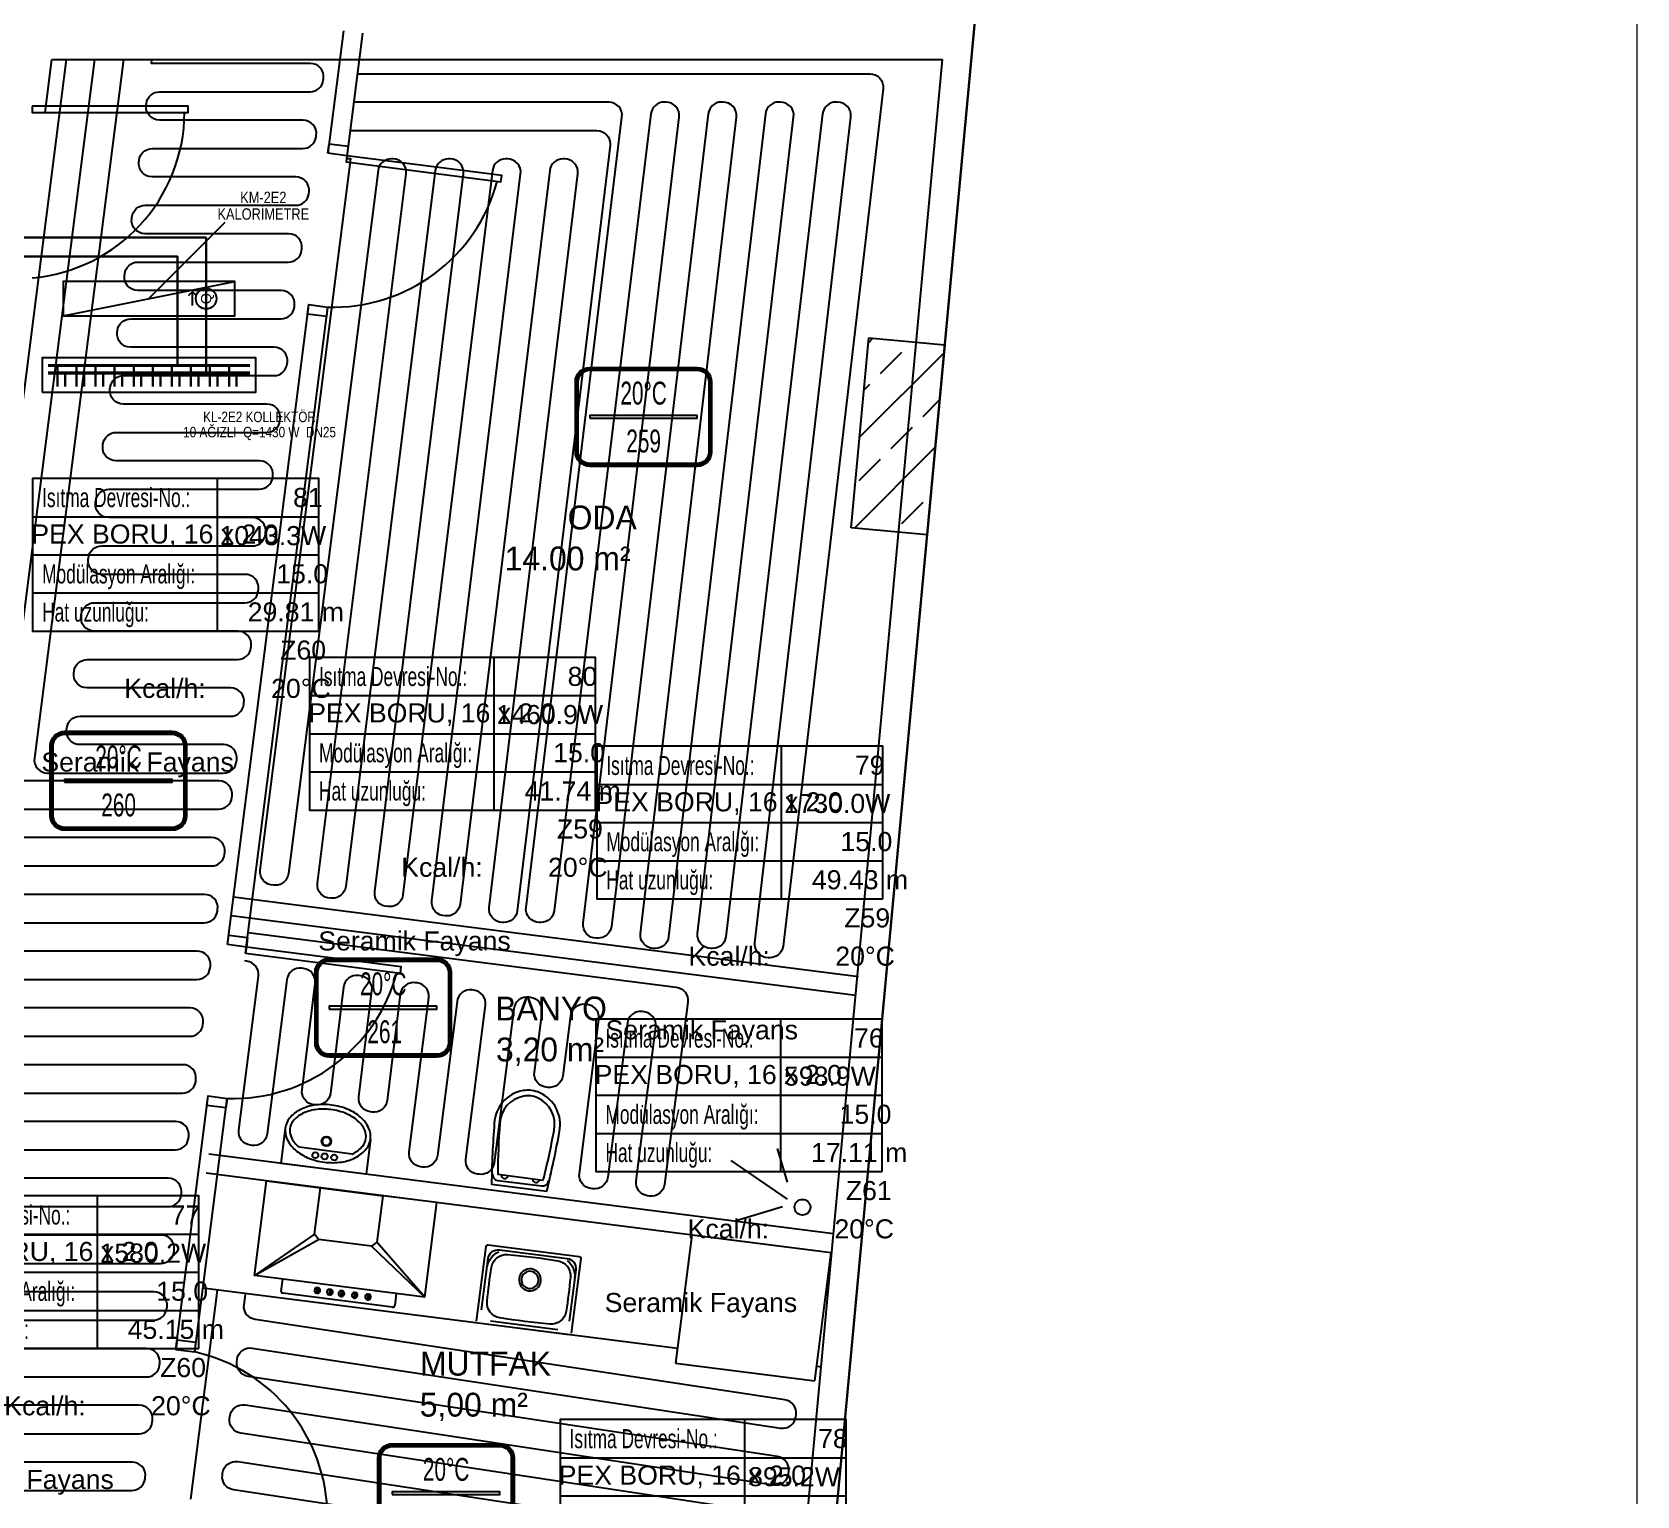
# Model space of a CAD drawing. Header units: centimetres. Extents: x 247996 to 315152, y -468471 to -440326.
# Drawn here: x 288203 to 289044, y -446320 to -445552 of the extents above; entities that cross this region are included whole.
import ezdxf
from ezdxf.enums import TextEntityAlignment as Align

# ---------------------------------------------------------------- set-up
doc = ezdxf.new("R2010")
doc.units = ezdxf.units.CM
doc.linetypes.add('ISITMA DONUS HATTI', pattern=[1.66, 1.57, -0.02, -0.07])
for name, color, linetype, lineweight in [('SCOTT-ANTED', 144, 'CONTINUOUS', 0), ('SCOTT-MTY-ISITMA-DONUS-BORU', 30, 'ISITMA DONUS HATTI', 30), ('SCOTT-MTY-ISITMA-GIDIS-BORU', 10, 'CONTINUOUS', 30)]:
    doc.layers.add(name, color=color, linetype=linetype, lineweight=lineweight)
for name, color, linetype in [('SCOTT-MKDU0', 50, 'CONTINUOUS'), ('SCOTT-MTY-ISIKAYBIMAHAL', 2, 'CONTINUOUS'), ('SCOTT-MTY-KALORIMETRE', 6, 'Continuous'), ('SCOTT-MTY-KOLLETÖR', 7, 'CONTINUOUS'), ('SCOTT-MTY-PEX-BORU', 1, 'CONTINUOUS'), ('SCOTT-MTY-RADYATÖR', 2, 'CONTINUOUS'), ('SCOTT-MTY-SAYAC', 3, 'Continuous'), ('SCOTT-MTY-VANA', 1, 'Continuous')]:
    doc.layers.add(name, color=color, linetype=linetype)
doc.styles.add('MtXpl_Comic_Sans_MS', font='comic.ttf')
doc.styles.add('MTYCAPLT', font='arial.ttf')
doc.styles.add('ROTAS', font='arial.ttf')

# ---------------------------------------------------------------- blocks, each defined once
blk = doc.blocks.new('T-DOLAP')
blk.add_line((-45, -9), (45, 9))
blk.add_lwpolyline([(-45, -9), (45, -9), (45, 9), (-45, 9)], close=True)
blk = doc.blocks.new('T-KALORIMETRE')
for p, q in [((-10, 0), (-6, 0)), ((6, 0), (10, 0))]:
    blk.add_line(p, q)
blk.add_lwpolyline([(-4, 8), (4, 8), (2, 10), (4, 8), (2, 6)])
blk.add_circle((0, 0), 6)
at = {"style": 'ROTAS'}
blk.add_text('Q', height=6, dxfattribs=at).set_placement((0, 0), align=Align.MIDDLE_CENTER)
blk = doc.blocks.new('MTY-RADYATOR MAHAL0')
at = {"layer": 'SCOTT-MTY-ISIKAYBIMAHAL', "color": 2}
for points in [[(-35.71, 18.44), (-35.71, -18.44, 0.414214), (-28.21, -25.94), (28.21, -25.94, 0.414214), (35.71, -18.44), (35.71, 18.44, 0.414214), (28.21, 25.94), (-28.21, 25.94, 0.414214)], [(-34.21, 18.44), (-34.21, -18.44, 0.414214), (-28.21, -24.44), (28.21, -24.44, 0.414214), (34.21, -18.44), (34.21, 18.44, 0.414214), (28.21, 24.44), (-28.21, 24.44, 0.414214)]]:
    blk.add_lwpolyline(points, format="xyb", close=True, dxfattribs=at)
at = {"layer": 'SCOTT-MTY-ISIKAYBIMAHAL', "color": 4}
for points in [[(-35.21, 18.44), (-35.21, -18.44, 0.414214), (-28.21, -25.44), (28.21, -25.44, 0.414214), (35.21, -18.44), (35.21, 18.44, 0.414214), (28.21, 25.44), (-28.21, 25.44, 0.414214)], [(-34.71, 18.44), (-34.71, -18.44, 0.414214), (-28.21, -24.94), (28.21, -24.94, 0.414214), (34.71, -18.44), (34.71, 18.44, 0.414214), (28.21, 24.94), (-28.21, 24.94, 0.414214)]]:
    blk.add_lwpolyline(points, format="xyb", close=True, dxfattribs=at)
at = {"layer": 'SCOTT-MTY-ISIKAYBIMAHAL', "color": 2}
blk.add_lwpolyline([(-28.21, 0.75), (28.21, 0.75), (28.21, -0.75), (-28.21, -0.75)], close=True, dxfattribs=at)
at = {"layer": 'SCOTT-MTY-ISIKAYBIMAHAL', "color": 1, "style": 'MTYCAPLT', "width": 0.65}
for tag, p in [('MAHAL_001', (-14.86, 29.85)), ('NO_001', (-8.34, 6.72))]:
    blk.add_attdef(tag, p, '', height=12, rotation=359.99998, dxfattribs=at)
at = {"layer": 'SCOTT-MTY-ISIKAYBIMAHAL', "color": 4, "style": 'MTYCAPLT', "width": 0.65}
for tag, p in [('DERECE_001', (-22.83, -18.47)), ('ISIKAYBI_001', (-22.73, -41.1))]:
    blk.add_attdef(tag, p, '', height=12, rotation=359.99998, dxfattribs=at)
blk.add_attdef('ALAN', text='', height=12, rotation=359.99998, dxfattribs=at).set_placement((0, -50), align=Align.MIDDLE_CENTER)
blk = doc.blocks.new('MTY-ETIKET')
at = {"layer": 'SCOTT-MTY-RADYATÖR'}
for p, q in [((2.687, 0), (2.687, 8)), ((-7, 6), (8, 6)), ((-7, 4), (8, 4)), ((-7, 2), (8, 2))]:
    blk.add_line(p, q, dxfattribs=at)
blk.add_lwpolyline([(8, 0), (8, 8), (-7, 8), (-7, 0)], close=True, dxfattribs=at)
at = {"layer": 'SCOTT-MTY-RADYATÖR', "style": 'MTYCAPLT', "width": 0.65}
for s, p in [('Isıtma Devresi-No.:', (-6.5, 7)), ('Modülasyon Aralığı:', (-6.5, 3)), ('Hat uzunluğu:', (-6.5, 1))]:
    blk.add_text(s, height=1, rotation=359.99998, dxfattribs=at).set_placement(p, align=Align.MIDDLE_LEFT)
for tag, p in [('NO1_001', (5.8, 6.5)), ('AR_001', (6.25, 2.5)), ('UZ_001', (6.312, 0.509))]:
    blk.add_attdef(tag, p, '', height=1, rotation=359.99998, dxfattribs=at)
at = {"layer": 'SCOTT-MTY-RADYATÖR', "color": 2, "style": 'MTYCAPLT', "width": 0.65}
for tag, p in [('BORU_001', (-7.069, 4.59)), ('YER_001', (2.898, 4.5))]:
    blk.add_attdef(tag, p, '', height=1, dxfattribs=at)

msp = doc.modelspace()

# ---------------------------------------------------------------- linework, layer by layer
at = {"layer": 'SCOTT-ANTED'}
msp.add_line((289044.17, -440326.55), (289044.17, -447826.55), dxfattribs=at)
at = {"layer": 'SCOTT-MKDU0', "color": 8, "ltscale": 0.03}
for p, q in [((288531.62, -447327.49), (288918.86, -443160.12)), ((288918.86, -443160.12), (288531.62, -447327.49)), ((288358.04, -445615.83), (288366.21, -445551.67)), ((288367.54, -445620.38), (288376.13, -445552.93)), ((288209.54, -445594.49), (288213.09, -445566.67)), ((288213.09, -445566.67), (288680.17, -445566.67)), ((288516.98, -447322.93), (288680.17, -445566.67)), ((288305.18, -446030.62), (288347.92, -445695.19)), ((288314.68, -446035.17), (288357.85, -445696.43)), ((288632.26, -445812.12), (288641.51, -445712.55)), ((288636.75, -445764.53), (288681.11, -445720.17)), ((288641.42, -445714.96), (288643.63, -445712.75)), ((288641.51, -445712.55), (288681.34, -445716.25)), ((288647.57, -445731.26), (288658.79, -445720.04)), ((288681.34, -445716.25), (288672.09, -445815.82)), ((288639.09, -445739.74), (288641.96, -445736.88)), ((288670.02, -445753.71), (288678.77, -445744.96)), ((288653.18, -445770.55), (288664.41, -445759.33)), ((288633.91, -445812.27), (288676.43, -445769.75)), ((288636.34, -445787.39), (288647.57, -445776.16)), ((288658.79, -445809.84), (288670.02, -445798.62)), ((288672.09, -445815.82), (288632.26, -445812.12)), ((288635.98, -446047.43), (288308.35, -446005.68)), ((288634.72, -446057.35), (288307.09, -446015.6)), ((288278.13, -446242.85), (288295.06, -446109.97)), ((288288.05, -446244.12), (288304.98, -446111.24)), ((288335.51, -446126.83), (288333.15, -446145.33)), ((288380.17, -446132.52), (288377.82, -446151.02)), ((288622.97, -446182.27), (288295.34, -446140.51)), ((288370.64, -446140.4), (288342.76, -446136.85)), ((288598.87, -446155.09), (288593.57, -446137.44)), ((288377.82, -446151.02), (288333.15, -446145.33)), ((288598.87, -446164.12), (288569.36, -446143.81)), ((288621.71, -446192.19), (288294.08, -446150.43)), ((288319.31, -446204.05), (288325.64, -446154.46)), ((288325.64, -446154.46), (288353.91, -446158.06)), ((288414.91, -446165.83), (288386.64, -446162.23)), ((288408.59, -446215.43), (288414.91, -446165.83)), ((288596.24, -446168.12), (288571.87, -446175.44)), ((288350.81, -446182.36), (288319.31, -446204.05)), ((288548.68, -446182.88), (288540.12, -446250.02)), ((288621.71, -446192.19), (288548.68, -446182.88)), ((288319.31, -446204.05), (288352.97, -446185.16)), ((288380.75, -446188.7), (288408.59, -446215.43)), ((288408.59, -446215.43), (288383.55, -446186.53)), ((288435.83, -446227.98), (288440.81, -446188.87)), ((288441.93, -446188), (288489.54, -446194.07)), ((288447.79, -446190.61), (288483.21, -446195.13)), ((288438.44, -446222.11), (288441.87, -446195.2)), ((288490.41, -446195.19), (288485.42, -446234.3)), ((288613.15, -446259.33), (288621.71, -446192.19)), ((288408.59, -446215.43), (288319.31, -446204.05)), ((288333.38, -446212.2), (288334.18, -446205.95)), ((288487.8, -446201.05), (288484.37, -446227.96)), ((288541.09, -446242.4), (288292.31, -446210.69)), ((288391.78, -446220.65), (288334.25, -446213.32)), ((288351.91, -446212.87), (288351.84, -446213.38)), ((288352.45, -446213.46), (288351.84, -446213.38)), ((288352.23, -446210.32), (288351.91, -446212.87)), ((288352.23, -446210.32), (288352.84, -446210.4)), ((288352.52, -446212.95), (288352.45, -446213.46)), ((288352.84, -446210.4), (288352.52, -446212.95)), ((288358.44, -446213.7), (288358.37, -446214.21)), ((288358.99, -446214.29), (288358.37, -446214.21)), ((288358.76, -446211.15), (288358.44, -446213.7)), ((288358.76, -446211.15), (288359.38, -446211.23)), ((288359.05, -446213.78), (288358.99, -446214.29)), ((288359.38, -446211.23), (288359.05, -446213.78)), ((288364.54, -446214.48), (288364.47, -446214.99)), ((288364.47, -446214.99), (288365.09, -446215.07)), ((288364.86, -446211.93), (288364.54, -446214.48)), ((288364.86, -446211.93), (288365.48, -446212)), ((288365.15, -446214.56), (288365.09, -446215.07)), ((288365.48, -446212), (288365.15, -446214.56)), ((288371.48, -446215.36), (288371.41, -446215.86)), ((288371.41, -446215.87), (288372.03, -446215.95)), ((288371.8, -446212.81), (288371.48, -446215.36)), ((288371.8, -446212.81), (288372.42, -446212.89)), ((288372.09, -446215.44), (288372.03, -446215.95)), ((288372.42, -446212.89), (288372.09, -446215.44)), ((288378.42, -446216.25), (288378.35, -446216.75)), ((288378.35, -446216.76), (288378.96, -446216.84)), ((288378.74, -446213.7), (288378.42, -446216.25)), ((288378.74, -446213.7), (288379.35, -446213.77)), ((288379.03, -446216.33), (288378.96, -446216.84)), ((288379.35, -446213.77), (288379.03, -446216.33)), ((288393.7, -446213.53), (288392.9, -446219.78)), ((288484.31, -446235.16), (288436.69, -446229.09)), ((288478.44, -446232.55), (288443.03, -446228.04)), ((288540.12, -446250.02), (288613.15, -446259.33)), ((288616.63, -446252.03), (288614.12, -446251.71))]:
    msp.add_line(p, q, dxfattribs=at)
for points in [[(288202.74, -445591.17), (288202.74, -445594.49), (288284.61, -445594.49), (288284.61, -445591.17)], [(288367.8, -445617.07), (288367.38, -445620.36), (288448.59, -445630.71), (288449.01, -445627.42)], [(288315.1, -446031.88), (288314.68, -446035.17), (288395.89, -446045.52), (288396.31, -446042.23)]]:
    msp.add_lwpolyline(points, close=True, dxfattribs=at)
for points in [[(288357.88, -445615.81), (288358.51, -445610.85), (288368.43, -445612.11), (288367.8, -445617.07), (288357.88, -445615.81)], [(288347.13, -445700.13), (288347.77, -445695.17), (288357.68, -445696.43), (288357.05, -445701.39), (288347.13, -445700.13)], [(288305.18, -446030.62), (288305.81, -446025.66), (288315.73, -446026.92), (288315.1, -446031.88), (288305.18, -446030.62)], [(288294.43, -446114.93), (288295.06, -446109.97), (288304.98, -446111.24), (288304.35, -446116.2), (288294.43, -446114.93)], [(288278.76, -446237.89), (288278.13, -446242.85), (288288.05, -446244.12), (288288.68, -446239.16), (288278.76, -446237.89)]]:
    msp.add_lwpolyline(points, dxfattribs=at)
for points in [[(288472.6, -446159.89, 0.01664), (288479.22, -446128.64, 0.351622), (288468.93, -446108.26, 0.068714), (288464.62, -446107.1, 0.068714), (288460.15, -446107.14, 0.351622), (288445.08, -446124.29, 0.01664), (288443.65, -446156.2)], [(288470.75, -446154.04, 0.016866), (288476.39, -446128.09, 0.351778), (288467.77, -446110.9, 0.068022), (288464.25, -446109.95, 0.068022), (288460.61, -446109.99, 0.351778), (288447.96, -446124.47, 0.016866), (288446.91, -446151)]]:
    msp.add_lwpolyline(points, format="xyb", close=True, dxfattribs=at)
msp.add_lwpolyline([(288444.06, -446150.76, 0.389191), (288447, -446154.23), (288458.43, -446155.69), (288469.86, -446157.14, 0.389191), (288473.57, -446154.52, 0.389191)], format="xyb", dxfattribs=at)
for centre, radius in [((288357.08, -446133.72), 2.52), ((288357.08, -446133.72), 2.12), ((288351.24, -446140.99), 1.56), ((288356.13, -446141.61), 1.56), ((288361.13, -446142.25), 1.56), ((288606.65, -446168.29, 51), 4.14)]:
    msp.add_circle(centre, radius, dxfattribs=at)
for centre, radius, start, end in [((288195.08, -445593.92), 87.59, 275.01909, 359.63134), ((288360.72, -445607.53), 88.95, 268.0454, 345.06256), ((288308.02, -446022.34), 88.95, 268.0454, 345.06256), ((288354.17, -446138.61), 24.08, 98.25488, 116.57196), ((288355.52, -446147.91), 33.47, 82.73731, 98.25488), ((288355.52, -446147.91), 33.47, 67.21974, 82.73731), ((288345.75, -446128.14), 10.33, 141.0239, 172.73731), ((288351.09, -446132.45), 17.19, 116.57196, 141.0239), ((288345.75, -446128.14), 7.93, 141.0239, 172.73731), ((288351.09, -446132.45), 14.8, 116.57196, 141.0239), ((288354.17, -446138.61), 21.68, 98.25488, 116.57196), ((288355.52, -446147.91), 31.07, 82.73731, 98.25488), ((288355.52, -446147.91), 31.07, 67.21974, 82.73731), ((288359.15, -446139.25), 21.68, 48.90265, 67.21974), ((288359.15, -446139.25), 24.08, 48.90265, 67.21974), ((288363.68, -446134.06), 14.8, 24.45072, 48.90265), ((288363.68, -446134.06), 17.19, 24.45072, 48.90265), ((288345.75, -446128.14), 10.33, 172.73731, 204.45072), ((288352, -446125.3), 17.19, 204.45072, 228.90265), ((288345.75, -446128.14), 7.93, 172.73731, 204.45072), ((288352, -446125.3), 14.8, 204.45072, 231.36057), ((288369.93, -446131.22), 7.93, 321.0239, 352.73731), ((288369.93, -446131.22), 7.93, 352.73731, 24.45072), ((288369.93, -446131.22), 10.33, 321.0239, 352.73731), ((288369.93, -446131.22), 10.33, 352.73731, 24.45072), ((288356.53, -446120.1), 24.08, 228.90265, 247.21974), ((288364.59, -446126.9), 14.8, 294.11405, 321.0239), ((288364.59, -446126.9), 17.19, 296.57196, 321.0239), ((288360.16, -446111.45), 33.47, 247.21974, 262.73731), ((288360.16, -446111.45), 33.47, 262.73731, 278.25488), ((288361.51, -446120.74), 24.08, 278.25488, 296.57196), ((288450.59, -446151.47), 1.78, 172.73731, 352.73731), ((288467.07, -446153.57), 1.78, 172.73731, 352.73731), ((288334.37, -446212.32), 1, 172.73731, 262.73731), ((288352.31, -446211.9), 1.54, 93.31269, 252.19936), ((288352.31, -446211.9), 1.54, 275.36081, 70.11399), ((288358.85, -446212.73), 1.54, 93.31269, 252.19936), ((288358.85, -446212.73), 1.54, 275.36081, 70.11399), ((288364.95, -446213.51), 1.54, 93.31269, 252.19936), ((288364.95, -446213.51), 1.54, 275.36081, 70.11399), ((288371.89, -446214.39), 1.54, 93.31269, 252.19936), ((288371.89, -446214.39), 1.54, 275.36081, 70.11399), ((288378.82, -446215.28), 1.54, 93.31269, 252.19936), ((288378.82, -446215.28), 1.54, 275.36081, 70.11399), ((288391.91, -446219.66), 1, 262.73731, 352.73731), ((288268.69, -446330.93), 88.95, 0.41205, 77.42922)]:
    msp.add_arc(centre, radius, start, end, dxfattribs=at)
at = {"layer": 'SCOTT-MKDU0', "color": 8, "ltscale": 0.03, "extrusion": (0, 0, -1)}
for centre, major_axis, start_param, end_param in [((288441.8, -446188.99), (0.791, 0.612), 3.926991, 5.497787), ((288451.36, -446200.97), (-6.18, 7.99), 5.524757, 6.541187), ((288447.12, -446195.87), (-3.24, 4.19), 5.497787, 7.068583), ((288771.91, -446250.64), (-203.35, 262.75), 5.470817, 5.524757), ((288451.48, -446200.99), (-4.9, 6.33), 5.524757, 7.028844), ((288423.3, -446524.02), (329.58, -42), 4.67265, 4.752129), ((288463.79, -446206.34), (-3.52, 4.55), 3.926991, 10.210176), ((288477.04, -446204.25), (-4.9, 6.33), 0.825137, 2.329224), ((288482.54, -446200.38), (4.19, 3.24), -0.785398, 0.785398), ((288477.16, -446204.25), (7.99, 6.18), -0.258001, 0.758428), ((288489.42, -446195.06), (0.791, 0.612), -0.785398, 0.785398), ((288463.79, -446206.34), (-2.75, 3.56), 3.926991, 10.210176), ((288154.4, -446171.95), (262.75, 203.35), 0.758428, 0.812368), ((288449.27, -446218.34), (6.33, 4.9), 2.395934, 3.900021), ((288474.83, -446221.6), (6.33, 4.9), 0.812368, 2.316455), ((288503.01, -445898.58), (329.58, -42), 1.531058, 1.610536)]:
    msp.add_ellipse(centre, major_axis=major_axis, ratio=1, start_param=start_param, end_param=end_param, dxfattribs=at)
at = {"layer": 'SCOTT-MKDU0', "color": 8, "ltscale": 0.03, "invisible_edges": 1}
for points in [[(288383.55, -446186.53), (288350.81, -446182.36), (288353.91, -446158.06), (288386.64, -446162.23)], [(288350.81, -446182.36), (288383.55, -446186.53), (288380.75, -446188.7), (288352.97, -446185.16)]]:
    msp.add_3dface(points, dxfattribs=at)
at = {"layer": 'SCOTT-MTY-ISITMA-DONUS-BORU'}
for points in [[(287836, -445660), (288294, -445660), (288294, -445683)], [(288294, -445683), (288294, -445701)], [(288294, -445701), (288294, -445731)], [(288220, -445738), (288220, -445731)], [(288230, -445738), (288230, -445731)], [(288240, -445738), (288240, -445731)], [(288250, -445738), (288250, -445731)], [(288260, -445738), (288260, -445731)], [(288270, -445738), (288270, -445731)], [(288280, -445738), (288280, -445731)], [(288290, -445738), (288290, -445731)], [(288300, -445738), (288300, -445731)], [(288310, -445738), (288310, -445731)]]:
    msp.add_lwpolyline(points, dxfattribs=at)
at = {"layer": 'SCOTT-MTY-ISITMA-DONUS-BORU', "const_width": 1.6}
msp.add_lwpolyline([(288211, -445731), (288317, -445731)], dxfattribs=at)
at = {"layer": 'SCOTT-MTY-ISITMA-GIDIS-BORU'}
for points in [[(287821, -445680), (287821, -445670), (288279, -445670), (288279, -445683)], [(288279, -445683), (288279, -445701)], [(288279, -445701), (288279, -445727)], [(288216, -445738), (288216, -445727)], [(288226, -445738), (288226, -445727)], [(288236, -445738), (288236, -445727)], [(288246, -445738), (288246, -445727)], [(288256, -445738), (288256, -445727)], [(288266, -445738), (288266, -445727)], [(288276, -445738), (288276, -445727)], [(288286, -445738), (288286, -445727)], [(288296, -445738), (288296, -445727)], [(288306, -445738), (288306, -445727)]]:
    msp.add_lwpolyline(points, dxfattribs=at)
at = {"layer": 'SCOTT-MTY-ISITMA-GIDIS-BORU', "const_width": 1.6}
msp.add_lwpolyline([(288211, -445727), (288317, -445727)], dxfattribs=at)
at = {"layer": 'SCOTT-MTY-KALORIMETRE'}
msp.add_line((288264, -445692), (288304, -445652), dxfattribs=at)
at = {"layer": 'SCOTT-MTY-KOLLETÖR'}
msp.add_lwpolyline([(288208, -445741), (288320, -445741), (288320, -445723), (288208, -445723)], close=True, dxfattribs=at)
at = {"layer": 'SCOTT-MTY-PEX-BORU'}
for points in [[(288220.59, -445566.67), (288126, -446308.87, 0.451847)], [(288250.59, -445566.67), (288203.93, -445932.81, 0.451847), (288210.87, -445940.69), (288302.97, -445940.69, 0.377556), (288309.92, -445934.58), (288310.03, -445933.7, 0.451847), (288303.08, -445925.81), (288227.77, -445925.81, -0.451847), (288220.82, -445917.93), (288220.94, -445917.05, -0.377556), (288227.88, -445910.93), (288306.76, -445910.93, 0.377556), (288313.71, -445904.82), (288313.82, -445903.94, 0.451847), (288306.88, -445896.05), (288231.56, -445896.05, -0.451847), (288224.62, -445888.17), (288224.73, -445887.29, -0.377556), (288231.67, -445881.18), (288310.56, -445881.18, 0.377556), (288317.5, -445875.06), (288317.61, -445874.18, 0.451847), (288310.67, -445866.3), (288235.35, -445866.3, -0.451847), (288228.41, -445858.41), (288228.52, -445857.53, -0.377556), (288235.46, -445851.42), (288314.35, -445851.42, 0.377556), (288321.29, -445845.3), (288321.4, -445844.42, 0.451847), (288314.46, -445836.54), (288239.15, -445836.54, -0.451847), (288232.2, -445828.65), (288232.31, -445827.77, -0.377556), (288239.26, -445821.66), (288318.14, -445821.66, 0.377556), (288325.09, -445815.54), (288325.2, -445814.66, 0.451847), (288318.25, -445806.78), (288242.94, -445806.78, -0.451847), (288235.99, -445798.89), (288236.11, -445798.01, -0.377556), (288243.05, -445791.9), (288321.93, -445791.9, 0.377556), (288328.88, -445785.78), (288328.99, -445784.9, 0.451847), (288322.05, -445777.02), (288246.73, -445777.02, -0.451847), (288239.79, -445769.13), (288239.9, -445768.25, -0.377556), (288246.84, -445762.14), (288325.73, -445762.14, 0.377556), (288332.67, -445756.02), (288332.78, -445755.14, 0.451847), (288325.84, -445747.26), (288250.52, -445747.26, -0.451847), (288243.58, -445739.37), (288243.69, -445738.49, -0.377556), (288250.64, -445732.38), (288329.52, -445732.38, 0.377556), (288336.46, -445726.26), (288336.58, -445725.38, 0.451847), (288329.63, -445717.5), (288254.32, -445717.5, -0.451847), (288247.37, -445709.61), (288247.48, -445708.73, -0.377556), (288254.43, -445702.62), (288333.31, -445702.62, 0.377556), (288340.26, -445696.5), (288340.37, -445695.62, 0.451847), (288333.42, -445687.74), (288258.11, -445687.74, -0.451847), (288251.16, -445679.85), (288251.28, -445678.98, -0.377556), (288258.22, -445672.86), (288337.1, -445672.86, 0.377556), (288344.05, -445666.75), (288344.16, -445665.87, 0.451847), (288337.22, -445657.98), (288261.9, -445657.98, -0.451847), (288254.96, -445650.1), (288255.07, -445649.22, -0.377556), (288262.01, -445643.1), (288340.9, -445643.1, 0.377556), (288347.84, -445636.99), (288347.95, -445636.11, 0.451847), (288341.01, -445628.22), (288265.69, -445628.22, -0.451847), (288258.75, -445620.34), (288258.86, -445619.46, -0.377556), (288265.81, -445613.34), (288344.69, -445613.34, 0.377556), (288351.63, -445607.23), (288351.75, -445606.35, 0.451847), (288344.8, -445598.46), (288269.49, -445598.46, -0.451847), (288262.54, -445590.58), (288262.65, -445589.7, -0.377556), (288269.6, -445583.58), (288348.48, -445583.58, 0.377556), (288355.43, -445577.47), (288355.54, -445576.59, 0.451847), (288348.59, -445568.7), (288265.33, -445568.7), (288265.59, -445566.67)], [(288373.43, -445574.11), (288641.97, -445574.11, -0.451847), (288648.92, -445581.99), (288596.49, -446031.38, -0.377556), (288589.54, -446037.5), (288588.66, -446037.5, -0.451847), (288581.71, -446029.61), (288632.02, -445596.87, 0.451847), (288625.08, -445588.99), (288624.19, -445588.99, 0.377556), (288617.24, -445595.1), (288566.49, -446026.51, -0.377556), (288559.54, -446032.63), (288558.66, -446032.63, -0.451847), (288551.71, -446024.74), (288602.02, -445596.87, 0.451847), (288595.08, -445588.99), (288594.19, -445588.99, 0.377556), (288587.24, -445595.1), (288536.49, -446026.51, -0.377556), (288529.54, -446032.63), (288528.66, -446032.63, -0.451847), (288521.71, -446024.74), (288572.02, -445596.87, 0.451847), (288565.08, -445588.99), (288564.19, -445588.99, 0.377556), (288557.24, -445595.1), (288506.49, -446021.15, -0.377556), (288499.54, -446027.27), (288498.66, -446027.27, -0.451847), (288491.71, -446019.38), (288542.02, -445596.87, 0.451847), (288535.08, -445588.99), (288534.19, -445588.99, 0.377556), (288527.24, -445595.1), (288476.49, -446012.87, -0.377556), (288469.54, -446018.99), (288468.66, -446018.99, -0.451847), (288461.71, -446011.1), (288512.02, -445596.87, 0.451847), (288505.08, -445588.99), (288371.54, -445588.99)], [(288369.64, -445603.87), (288498.86, -445603.87, -0.451847), (288505.8, -445611.75), (288457.16, -446012.87, -0.377556), (288450.22, -446018.99), (288449.33, -446018.99, -0.451847), (288442.39, -446011.1), (288488.9, -445626.63, 0.451847), (288481.96, -445618.75), (288481.07, -445618.75, 0.377556), (288474.13, -445624.86), (288427.16, -446009.46, -0.377556), (288420.22, -446015.58), (288419.33, -446015.58, -0.451847), (288412.39, -446007.69), (288458.9, -445626.63, 0.451847), (288451.96, -445618.75), (288451.07, -445618.75, 0.377556), (288444.13, -445624.86), (288397.16, -446004.59, -0.377556), (288390.22, -446010.71), (288389.33, -446010.71, -0.451847), (288382.39, -446002.82), (288428.9, -445626.63, 0.451847), (288421.96, -445618.75), (288421.07, -445618.75, 0.377556), (288414.13, -445624.86), (288367.16, -446000.21, -0.377556), (288360.22, -446006.32), (288359.33, -446006.32, -0.451847), (288352.39, -445998.44), (288398.9, -445626.63, 0.451847), (288391.96, -445618.75), (288391.07, -445618.75, 0.377556), (288384.13, -445624.86), (288337.16, -445993.39, -0.377556), (288330.22, -445999.5), (288329.33, -445999.5, -0.451847), (288322.39, -445991.62), (288369.91, -445618.75), (288367.75, -445618.75)], [(288191.67, -445959.64), (288300.56, -445959.64, 0.377556), (288307.5, -445953.53), (288307.61, -445952.65, 0.451847), (288300.67, -445944.76), (288195.35, -445944.76, -0.451847)], [(288187.88, -445989.4), (288296.76, -445989.4, 0.377556), (288303.71, -445983.29), (288303.82, -445982.41, 0.451847), (288296.88, -445974.52), (288191.56, -445974.52, -0.451847)], [(288184.09, -446019.16), (288292.97, -446019.16, 0.377556), (288299.92, -446013.04), (288300.03, -446012.17, 0.451847), (288293.08, -446004.28), (288187.77, -446004.28, -0.451847)], [(288316.06, -446024.3), (288540.44, -446052.9, -0.414214), (288546.5, -446060.73), (288534.31, -446156.35, -0.414214), (288526.48, -446162.41), (288525.49, -446162.28, -0.414214), (288519.43, -446154.46), (288529.72, -446073.71, 0.414214), (288523.66, -446065.88), (288522.67, -446065.75, 0.414214), (288514.84, -446071.81), (288504.55, -446152.56, -0.414214), (288496.72, -446158.62), (288495.73, -446158.49, -0.414214), (288489.67, -446150.66), (288499.96, -446069.92, 0.414214), (288493.91, -446062.09), (288492.91, -446061.96, 0.414214), (288485.08, -446068.02), (288480.97, -446099.37, -0.414214), (288473.14, -446105.43), (288472.15, -446105.3, -0.414214), (288466.09, -446097.47), (288470.2, -446066.12, 0.414214), (288464.15, -446058.3), (288463.15, -446058.17, 0.414214), (288455.33, -446064.23), (288445.04, -446144.97, -0.414214), (288437.21, -446151.03), (288436.21, -446150.91, -0.414214), (288430.16, -446143.08), (288440.45, -446062.33, 0.414214), (288434.39, -446054.5), (288433.39, -446054.38, 0.414214), (288425.57, -446060.44), (288415.28, -446141.18, -0.414214), (288407.45, -446147.24), (288406.45, -446147.11, -0.414214), (288400.4, -446139.29), (288410.69, -446058.54, 0.414214), (288404.63, -446050.71), (288403.64, -446050.58, 0.414214), (288395.81, -446056.64), (288388.91, -446112.38, -0.414214), (288381.09, -446118.44), (288380.09, -446118.31, -0.414214), (288374.03, -446110.49), (288380.93, -446054.75, 0.414214), (288374.87, -446046.92), (288373.88, -446046.79, 0.414214), (288366.05, -446052.85), (288359.16, -446108.59, -0.414214), (288351.33, -446114.65), (288350.33, -446114.52, -0.414214), (288344.28, -446106.69), (288351.17, -446050.95, 0.414214), (288345.11, -446043.13), (288344.12, -446043, 0.414214), (288336.29, -446049.06), (288326, -446129.8, -0.414214), (288318.17, -446135.86), (288317.18, -446135.74, -0.414214), (288311.12, -446127.91), (288321.41, -446047.16, 0.414214), (288315.35, -446039.33), (288314.17, -446039.18)], [(288180.29, -446048.92), (288289.18, -446048.92, 0.377556), (288296.12, -446042.8), (288296.23, -446041.92, 0.451847), (288289.29, -446034.04), (288183.98, -446034.04, -0.451847)], [(288176.5, -446078.68), (288285.39, -446078.68, 0.377556), (288292.33, -446072.56), (288292.44, -446071.68, 0.451847), (288285.5, -446063.8), (288180.18, -446063.8, -0.451847)], [(288172.71, -446108.44), (288281.59, -446108.44, 0.377556), (288288.54, -446102.32), (288288.65, -446101.44, 0.451847), (288281.71, -446093.56), (288176.39, -446093.56, -0.451847)], [(288168.92, -446138.2), (288277.8, -446138.2, 0.377556), (288284.75, -446132.08), (288284.86, -446131.2, 0.451847), (288277.91, -446123.32), (288172.6, -446123.32, -0.451847)], [(288165.12, -446167.96), (288274.01, -446167.96, 0.377556), (288280.95, -446161.84), (288281.06, -446160.96, 0.451847), (288274.12, -446153.08), (288168.81, -446153.08, -0.451847)], [(288161.33, -446197.72), (288270.22, -446197.72, 0.377556), (288277.16, -446191.6), (288277.27, -446190.72, 0.451847), (288270.33, -446182.84), (288165.01, -446182.84, -0.451847)], [(288157.54, -446227.47), (288266.42, -446227.47, 0.377556), (288273.37, -446221.36), (288273.48, -446220.48, 0.451847), (288266.54, -446212.6), (288161.22, -446212.6, -0.451847)], [(288299.72, -446211.82), (288285.77, -446321.28, 0.407292)], [(288589.85, -446328.78), (288312.19, -446286.69, -0.407292), (288306.29, -446278.88), (288306.42, -446277.9, -0.42117), (288314.41, -446271.86), (288591.42, -446313.85, 0.42117), (288599.41, -446307.82), (288599.54, -446306.83, 0.407292), (288593.64, -446299.02), (288315.98, -446256.93, -0.407292), (288310.09, -446249.13), (288310.21, -446248.14, -0.42117), (288318.2, -446242.1), (288595.21, -446284.09, 0.42117), (288603.21, -446278.06), (288603.33, -446277.07, 0.407292), (288597.44, -446269.26), (288319.77, -446227.17, -0.407292), (288313.88, -446219.37), (288314.55, -446214.07)], [(288153.75, -446257.23), (288262.63, -446257.23, 0.377556), (288269.57, -446251.12), (288269.69, -446250.24, 0.451847), (288262.74, -446242.35), (288157.43, -446242.35, -0.451847)], [(288149.95, -446286.99), (288258.84, -446286.99, 0.377556), (288265.78, -446280.88), (288265.89, -446280, 0.451847), (288258.95, -446272.11), (288153.63, -446272.11, -0.451847)], [(288132.95, -446316.75), (288255.05, -446316.75, 0.377556), (288261.99, -446310.64), (288262.1, -446309.76, 0.451847), (288255.16, -446301.87), (288149.84, -446301.87, -0.451847)], [(288586.06, -446358.54), (288308.4, -446316.45, -0.407292), (288302.5, -446308.64), (288302.63, -446307.66, -0.42117), (288310.62, -446301.62), (288587.63, -446343.61, 0.42117)]]:
    msp.add_lwpolyline(points, format="xyb", dxfattribs=at)
msp.add_lwpolyline([(288188.41, -445936.88), (288235.59, -445566.67)], dxfattribs=at)

# ---------------------------------------------------------------- block references
at = {"layer": 'SCOTT-MTY-KALORIMETRE', "xscale": 0.9, "yscale": 0.9, "rotation": 90}
msp.add_blockref('T-KALORIMETRE', (288294, -445692), dxfattribs=at)
at = {"layer": 'SCOTT-MTY-SAYAC'}
msp.add_blockref('T-DOLAP', (288264, -445692), dxfattribs=at)
at = {"layer": 'SCOTT-MTY-VANA'}
ref = msp.add_blockref('MTY-RADYATOR MAHAL0', (288523.31, -445754), dxfattribs=dict(at, xscale=-1, rotation=180))
ref.add_attrib('DERECE_001', '20%%DC', (288511.19, -445747.53), dxfattribs={"layer": 'SCOTT-MTY-ISIKAYBIMAHAL', "color": 4, "height": 12, "rotation": 0.00002, "style": 'MTYCAPLT', "width": 0.65})
ref.add_attrib('NO_001', '259', (288514.3, -445772.65), dxfattribs={"layer": 'SCOTT-MTY-ISIKAYBIMAHAL', "color": 1, "height": 12, "rotation": 0.00002, "style": 'MTYCAPLT', "width": 0.65})
ref = msp.add_blockref('MTY-ETIKET', (288273.01, -445866.3), dxfattribs=dict(at, xscale=10, yscale=10))
ref.add_attrib('UZ_001', '29.81 m', (288315.79, -445861.23), dxfattribs={"layer": 'SCOTT-MTY-RADYATÖR', "height": 10, "rotation": 359.99998, "style": 'MTYCAPLT'})
ref.add_attrib('AR_001', '15.0', (288330.77, -445841.23), dxfattribs={"layer": 'SCOTT-MTY-RADYATÖR', "height": 10, "rotation": 359.99998, "style": 'MTYCAPLT'})
ref.add_attrib('NO1_001', '81', (288339.58, -445801.23), dxfattribs={"layer": 'SCOTT-MTY-RADYATÖR', "height": 10, "rotation": 359.99998, "style": 'MTYCAPLT'})
ref.add_attrib('BORU_001', 'PEX BORU, 16 x 2.0', (288202.32, -445820.4), dxfattribs={"layer": 'SCOTT-MTY-RADYATÖR', "height": 10, "style": 'MTYCAPLT'})
ref.add_attrib('NO_001', 'Z60', (288332.8, -445881.23), dxfattribs={"layer": 'SCOTT-MTY-RADYATÖR', "height": 10, "style": 'MTYCAPLT'})
ref.add_attrib('DERECE_001', '20%%DC', (288328.08, -445901.3), dxfattribs={"layer": 'SCOTT-MTY-RADYATÖR', "height": 10, "style": 'MTYCAPLT'})
ref.add_attrib('KCAL/H:_001', 'Kcal/h:', (288251.09, -445901.3), dxfattribs={"layer": 'SCOTT-MTY-RADYATÖR', "height": 10, "style": 'MTYCAPLT'})
ref.add_attrib('MALZEMECINSI_001', 'Seramik Fayans', (288207.6, -445939.91), dxfattribs={"layer": 'SCOTT-MTY-RADYATÖR', "height": 10, "style": 'MTYCAPLT'})
ref.add_attrib('YER_001', '1043.3W', (288301.02, -445821.23), dxfattribs={"layer": 'SCOTT-MTY-RADYATÖR', "height": 10, "style": 'MTYCAPLT'})
ref = msp.add_blockref('MTY-ETIKET', (288418.2, -445960.08), dxfattribs=dict(at, xscale=10, yscale=10))
ref.add_attrib('UZ_001', '41.74 m', (288460.98, -445955.1), dxfattribs={"layer": 'SCOTT-MTY-RADYATÖR', "height": 10, "rotation": 359.99998, "style": 'MTYCAPLT'})
ref.add_attrib('AR_001', '15.0', (288475.96, -445935.01), dxfattribs={"layer": 'SCOTT-MTY-RADYATÖR', "height": 10, "rotation": 359.99998, "style": 'MTYCAPLT'})
ref.add_attrib('NO1_001', '80', (288483.53, -445895.01), dxfattribs={"layer": 'SCOTT-MTY-RADYATÖR', "height": 10, "rotation": 359.99998, "style": 'MTYCAPLT'})
ref.add_attrib('BORU_001', 'PEX BORU, 16 x 2.0', (288347.51, -445914.18), dxfattribs={"layer": 'SCOTT-MTY-RADYATÖR', "height": 10, "style": 'MTYCAPLT'})
ref.add_attrib('NO_001', 'Z59', (288477.95, -445975.01), dxfattribs={"layer": 'SCOTT-MTY-RADYATÖR', "height": 10, "style": 'MTYCAPLT'})
ref.add_attrib('DERECE_001', '20%%DC', (288473.27, -445995.08), dxfattribs={"layer": 'SCOTT-MTY-RADYATÖR', "height": 10, "style": 'MTYCAPLT'})
ref.add_attrib('KCAL/H:_001', 'Kcal/h:', (288396.28, -445995.08), dxfattribs={"layer": 'SCOTT-MTY-RADYATÖR', "height": 10, "style": 'MTYCAPLT'})
ref.add_attrib('MALZEMECINSI_001', 'Seramik Fayans', (288352.79, -446033.69), dxfattribs={"layer": 'SCOTT-MTY-RADYATÖR', "height": 10, "style": 'MTYCAPLT'})
ref.add_attrib('YER_001', '1460.9W', (288446.21, -445915.01), dxfattribs={"layer": 'SCOTT-MTY-RADYATÖR', "height": 10, "style": 'MTYCAPLT'})
ref = msp.add_blockref('MTY-RADYATOR MAHAL0', (288248.01, -445944.76), dxfattribs=dict(at, xscale=-1, rotation=180))
ref.add_attrib('DERECE_001', '20%%DC', (288235.89, -445938.29), dxfattribs={"layer": 'SCOTT-MTY-ISIKAYBIMAHAL', "color": 4, "height": 12, "rotation": 0.00002, "style": 'MTYCAPLT', "width": 0.65})
ref.add_attrib('NO_001', '260', (288239.02, -445963.4), dxfattribs={"layer": 'SCOTT-MTY-ISIKAYBIMAHAL', "color": 1, "height": 12, "rotation": 0.00002, "style": 'MTYCAPLT', "width": 0.65})
ref = msp.add_blockref('MTY-ETIKET', (288568.82, -446006.68), dxfattribs=dict(at, xscale=10, yscale=10))
ref.add_attrib('UZ_001', '49.43 m', (288611.6, -446001.61), dxfattribs={"layer": 'SCOTT-MTY-RADYATÖR', "height": 10, "rotation": 359.99998, "style": 'MTYCAPLT'})
ref.add_attrib('AR_001', '15.0', (288626.58, -445981.61), dxfattribs={"layer": 'SCOTT-MTY-RADYATÖR', "height": 10, "rotation": 359.99998, "style": 'MTYCAPLT'})
ref.add_attrib('NO1_001', '79', (288634.12, -445941.61), dxfattribs={"layer": 'SCOTT-MTY-RADYATÖR', "height": 10, "rotation": 359.99998, "style": 'MTYCAPLT'})
ref.add_attrib('BORU_001', 'PEX BORU, 16 x 2.0', (288498.13, -445960.78), dxfattribs={"layer": 'SCOTT-MTY-RADYATÖR', "height": 10, "style": 'MTYCAPLT'})
ref.add_attrib('NO_001', 'Z59', (288628.57, -446021.61), dxfattribs={"layer": 'SCOTT-MTY-RADYATÖR', "height": 10, "style": 'MTYCAPLT'})
ref.add_attrib('DERECE_001', '20%%DC', (288623.89, -446041.68), dxfattribs={"layer": 'SCOTT-MTY-RADYATÖR', "height": 10, "style": 'MTYCAPLT'})
ref.add_attrib('KCAL/H:_001', 'Kcal/h:', (288546.89, -446041.68), dxfattribs={"layer": 'SCOTT-MTY-RADYATÖR', "height": 10, "style": 'MTYCAPLT'})
ref.add_attrib('MALZEMECINSI_001', 'Seramik Fayans', (288503.41, -446080.29), dxfattribs={"layer": 'SCOTT-MTY-RADYATÖR', "height": 10, "style": 'MTYCAPLT'})
ref.add_attrib('YER_001', '1730.0W', (288596.83, -445961.61), dxfattribs={"layer": 'SCOTT-MTY-RADYATÖR', "height": 10, "style": 'MTYCAPLT'})
ref = msp.add_blockref('MTY-RADYATOR MAHAL0', (288386.79, -446063.66), dxfattribs=dict(at, xscale=-1, rotation=180))
ref.add_attrib('DERECE_001', '20%%DC', (288374.67, -446057.18), dxfattribs={"layer": 'SCOTT-MTY-ISIKAYBIMAHAL', "color": 4, "height": 12, "rotation": 0.00002, "style": 'MTYCAPLT', "width": 0.65})
ref.add_attrib('NO_001', '261', (288378.54, -446082.3), dxfattribs={"layer": 'SCOTT-MTY-ISIKAYBIMAHAL', "color": 1, "height": 12, "rotation": 0.00002, "style": 'MTYCAPLT', "width": 0.65})
ref = msp.add_blockref('MTY-ETIKET', (288568.37, -446149.61), dxfattribs=dict(at, xscale=10, yscale=10))
ref.add_attrib('UZ_001', '17.11 m', (288611.14, -446144.63), dxfattribs={"layer": 'SCOTT-MTY-RADYATÖR', "height": 10, "rotation": 359.99998, "style": 'MTYCAPLT'})
ref.add_attrib('AR_001', '15.0', (288626.13, -446124.55), dxfattribs={"layer": 'SCOTT-MTY-RADYATÖR', "height": 10, "rotation": 359.99998, "style": 'MTYCAPLT'})
ref.add_attrib('NO1_001', '76', (288633.68, -446084.55), dxfattribs={"layer": 'SCOTT-MTY-RADYATÖR', "height": 10, "rotation": 359.99998, "style": 'MTYCAPLT'})
ref.add_attrib('BORU_001', 'PEX BORU, 16 x 2.0', (288497.68, -446103.71), dxfattribs={"layer": 'SCOTT-MTY-RADYATÖR', "height": 10, "style": 'MTYCAPLT'})
ref.add_attrib('NO_001', 'Z61', (288629.39, -446164.55), dxfattribs={"layer": 'SCOTT-MTY-RADYATÖR', "height": 10, "style": 'MTYCAPLT'})
ref.add_attrib('DERECE_001', '20%%DC', (288623.44, -446184.61), dxfattribs={"layer": 'SCOTT-MTY-RADYATÖR', "height": 10, "style": 'MTYCAPLT'})
ref.add_attrib('KCAL/H:_001', 'Kcal/h:', (288546.44, -446184.61), dxfattribs={"layer": 'SCOTT-MTY-RADYATÖR', "height": 10, "style": 'MTYCAPLT'})
ref.add_attrib('MALZEMECINSI_001', 'Seramik Fayans', (288502.96, -446223.23), dxfattribs={"layer": 'SCOTT-MTY-RADYATÖR', "height": 10, "style": 'MTYCAPLT'})
ref.add_attrib('YER_001', '598.9W', (288596.99, -446104.55), dxfattribs={"layer": 'SCOTT-MTY-RADYATÖR', "height": 10, "style": 'MTYCAPLT'})
ref = msp.add_blockref('MTY-ETIKET', (288210.09, -446242.35), dxfattribs=dict(at, xscale=10, yscale=10))
ref.add_attrib('UZ_001', '45.15 m', (288252.86, -446237.29), dxfattribs={"layer": 'SCOTT-MTY-RADYATÖR', "height": 10, "rotation": 359.99998, "style": 'MTYCAPLT'})
ref.add_attrib('AR_001', '15.0', (288267.85, -446217.29), dxfattribs={"layer": 'SCOTT-MTY-RADYATÖR', "height": 10, "rotation": 359.99998, "style": 'MTYCAPLT'})
ref.add_attrib('NO1_001', '77', (288275.4, -446177.35), dxfattribs={"layer": 'SCOTT-MTY-RADYATÖR', "height": 10, "rotation": 359.99998, "style": 'MTYCAPLT'})
ref.add_attrib('BORU_001', 'PEX BORU, 16 x 2.0', (288139.39, -446196.45), dxfattribs={"layer": 'SCOTT-MTY-RADYATÖR', "height": 10, "style": 'MTYCAPLT'})
ref.add_attrib('NO_001', 'Z60', (288269.87, -446257.29), dxfattribs={"layer": 'SCOTT-MTY-RADYATÖR', "height": 10, "style": 'MTYCAPLT'})
ref.add_attrib('DERECE_001', '20%%DC', (288265.16, -446277.35), dxfattribs={"layer": 'SCOTT-MTY-RADYATÖR', "height": 10, "style": 'MTYCAPLT'})
ref.add_attrib('KCAL/H:_001', 'Kcal/h:', (288188.16, -446277.35), dxfattribs={"layer": 'SCOTT-MTY-RADYATÖR', "height": 10, "style": 'MTYCAPLT'})
ref.add_attrib('MALZEMECINSI_001', 'Seramik Fayans', (288144.68, -446315.97), dxfattribs={"layer": 'SCOTT-MTY-RADYATÖR', "height": 10, "style": 'MTYCAPLT'})
ref.add_attrib('YER_001', '1580.2W', (288238.1, -446197.29), dxfattribs={"layer": 'SCOTT-MTY-RADYATÖR', "height": 10, "style": 'MTYCAPLT'})
ref = msp.add_blockref('MTY-ETIKET', (288549.54, -446359.6), dxfattribs=dict(at, xscale=10, yscale=10))
ref.add_attrib('UZ_001', '25.58 m', (288592.31, -446354.53), dxfattribs={"layer": 'SCOTT-MTY-RADYATÖR', "height": 10, "rotation": 359.99998, "style": 'MTYCAPLT'})
ref.add_attrib('AR_001', '15.0', (288607.3, -446334.53), dxfattribs={"layer": 'SCOTT-MTY-RADYATÖR', "height": 10, "rotation": 359.99998, "style": 'MTYCAPLT'})
ref.add_attrib('NO1_001', '78', (288614.84, -446294.53), dxfattribs={"layer": 'SCOTT-MTY-RADYATÖR', "height": 10, "rotation": 359.99998, "style": 'MTYCAPLT'})
ref.add_attrib('BORU_001', 'PEX BORU, 16 x 2.0', (288478.85, -446313.7), dxfattribs={"layer": 'SCOTT-MTY-RADYATÖR', "height": 10, "style": 'MTYCAPLT'})
ref.add_attrib('NO_001', 'Z57', (288609.3, -446374.51), dxfattribs={"layer": 'SCOTT-MTY-RADYATÖR', "height": 10, "style": 'MTYCAPLT'})
ref.add_attrib('DERECE_001', '20%%DC', (288604.61, -446394.6), dxfattribs={"layer": 'SCOTT-MTY-RADYATÖR', "height": 10, "style": 'MTYCAPLT'})
ref.add_attrib('KCAL/H:_001', 'Kcal/h:', (288527.61, -446394.6), dxfattribs={"layer": 'SCOTT-MTY-RADYATÖR', "height": 10, "style": 'MTYCAPLT'})
ref.add_attrib('MALZEMECINSI_001', 'Seramik Fayans', (288484.13, -446433.21), dxfattribs={"layer": 'SCOTT-MTY-RADYATÖR', "height": 10, "style": 'MTYCAPLT'})
ref.add_attrib('YER_001', '895.2W', (288578.17, -446314.53), dxfattribs={"layer": 'SCOTT-MTY-RADYATÖR', "height": 10, "style": 'MTYCAPLT'})
ref = msp.add_blockref('MTY-RADYATOR MAHAL0', (288419.76, -446318.16), dxfattribs=dict(at, xscale=-1, rotation=180))
ref.add_attrib('DERECE_001', '20%%DC', (288407.64, -446311.69), dxfattribs={"layer": 'SCOTT-MTY-ISIKAYBIMAHAL', "color": 4, "height": 12, "rotation": 0.00002, "style": 'MTYCAPLT', "width": 0.65})
ref.add_attrib('NO_001', '257', (288410.75, -446336.81), dxfattribs={"layer": 'SCOTT-MTY-ISIKAYBIMAHAL', "color": 1, "height": 12, "rotation": 0.00002, "style": 'MTYCAPLT', "width": 0.65})

# ---------------------------------------------------------------- texts
at = {"layer": 'SCOTT-MKDU0', "color": 8, "ltscale": 0.03, "style": 'MtXpl_Comic_Sans_MS'}
for s, p in [('ODA', (288483.56, -445812.97)), ('14.00 m²', (288450.54, -445834.49))]:
    msp.add_text(s, height=12.5, dxfattribs=at).set_placement(p)
for s, p in [('BANYO', (288445.59, -446070.36)), ('3,20 m²', (288445.97, -446091.84)), ('MUTFAK', (288406.12, -446256.54)), ('5,00 m²', (288406, -446278.02))]:
    msp.add_text(s, height=12.5, rotation=360, dxfattribs=at).set_placement(p)
at = {"layer": 'SCOTT-MTY-KALORIMETRE', "style": 'ROTAS', "width": 0.8}
for s, p in [('KM-2E2', (288323.98, -445638.95)), ('KALORİMETRE', (288323.98, -445647.65))]:
    msp.add_text(s, height=6, dxfattribs=at).set_placement(p, align=Align.MIDDLE_CENTER)
at = {"layer": 'SCOTT-MTY-KOLLETÖR', "style": 'ROTAS', "width": 0.8}
for s, p in [('KL-2E2 KOLLEKTÖR', (288322, -445753.99)), ('10 AĞIZLI  Q=1430 W  DN25', (288322, -445761.96))]:
    msp.add_text(s, height=5.5, dxfattribs=at).set_placement(p, align=Align.MIDDLE_CENTER)

doc.saveas('drawing.dxf')
